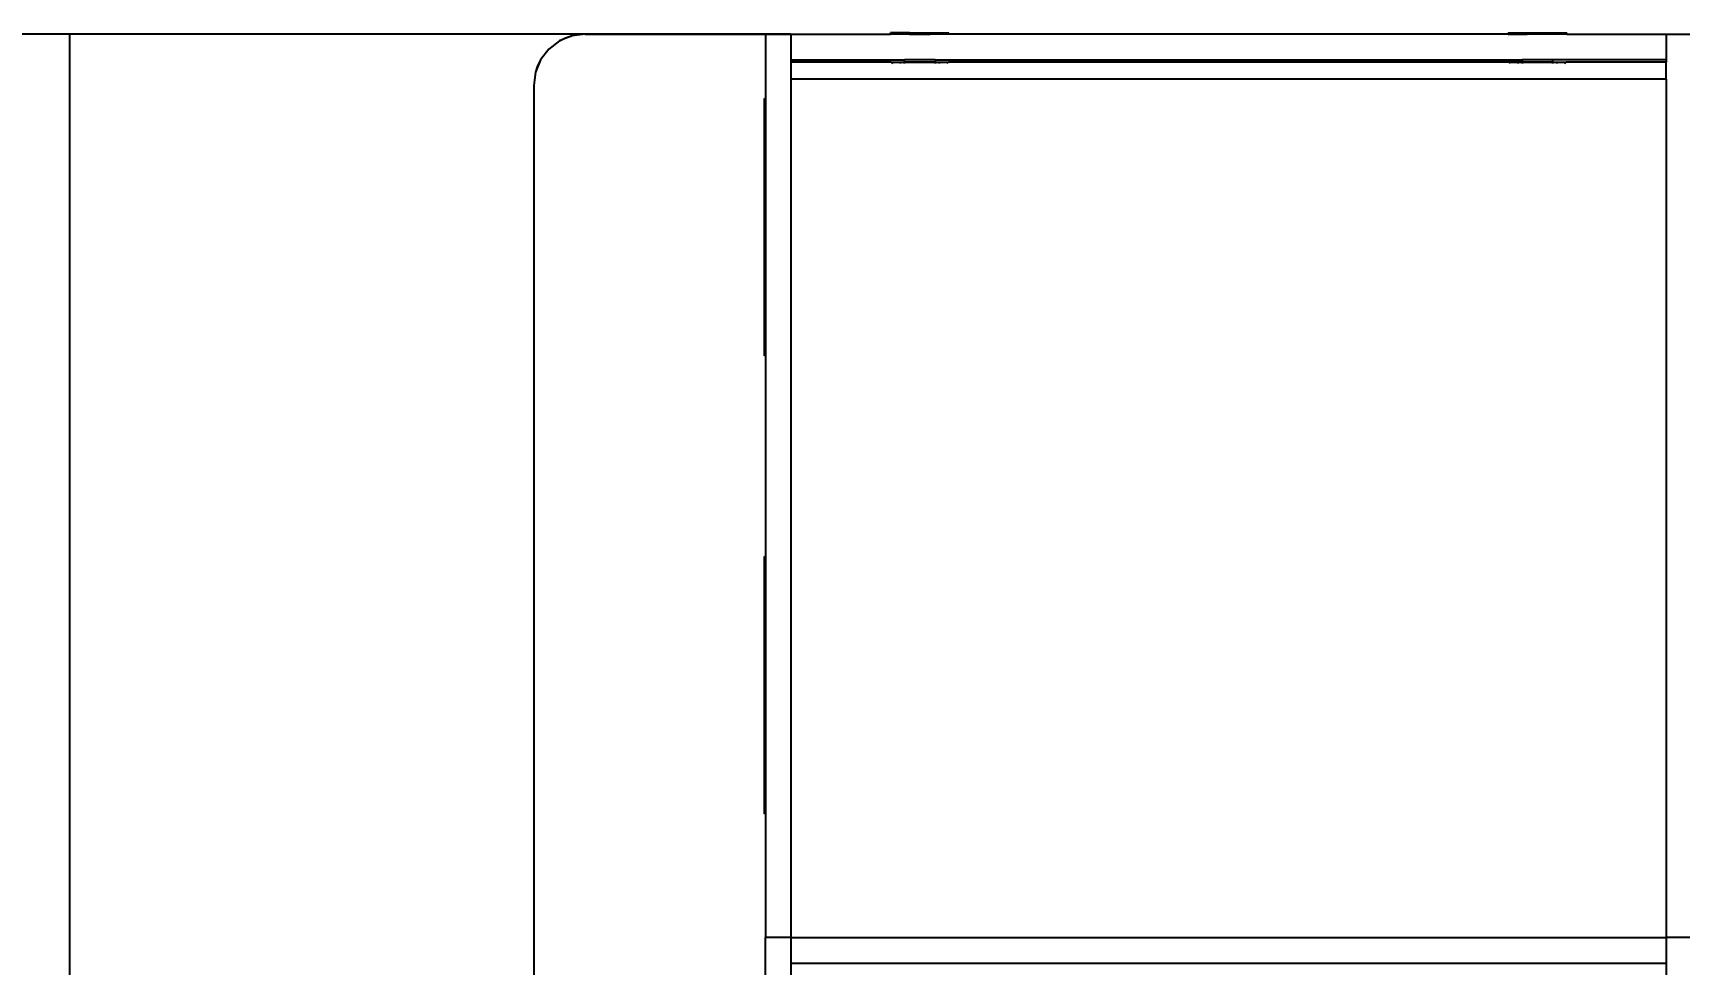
# Model space of a CAD drawing. Header units: millimetres. Extents: x -1533 to 3873, y -634 to 3374.
# Drawn here: x -995.8 to -676, y 2503.6 to 2684.5 of the extents above; entities that cross this region are included whole.
import ezdxf

# ---------------------------------------------------------------- set-up
doc = ezdxf.new("R2010")
doc.units = ezdxf.units.MM
doc.header["$MEASUREMENT"] = 0
doc.layers.add('DIMS', color=7, linetype='Continuous')
doc.styles.get("Standard").update_dxf_attribs({"font": 'arial.ttf'})
doc.dimstyles.new('ISO-25', dxfattribs={"dimtxt": 2.5, "dimasz": 2.5, "dimexe": 1.25, "dimexo": 0.625, "dimtad": 1, "dimtxsty": 'Standard', "dimcen": 2.5, "dimadec": 0, "dimazin": 0, "dimtfac": 1, "dimtmove": 0, "dimatfit": 3, "dimfxl": 1, "dimarcsym": 0})
doc.dimstyles.get("Standard").update_dxf_attribs({"dimtxt": 0.18, "dimasz": 0.18, "dimexe": 0.18, "dimexo": 0.0625, "dimgap": 0.09, "dimtad": 0, "dimtih": 1, "dimtoh": 1, "dimdec": 4, "dimzin": 0, "dimdsep": 46, "dimtxsty": 'Standard', "dimcen": 0.09, "dimadec": 0, "dimazin": 0, "dimtfac": 1, "dimtdec": 4, "dimtofl": 0, "dimtmove": 0, "dimatfit": 3, "dimfxl": 1, "dimtolj": 1, "dimtzin": 0, "dimarcsym": 0})

# ---------------------------------------------------------------- blocks, each defined once
blk = doc.blocks.new('*D34')
at = {"layer": 'Defpoints', "color": 0}
for p in [(-888.47, 2684.31), (-1137.56, 1953.21), (-821.67, 1953.21)]:
    blk.add_point(p, dxfattribs=at)
at = {"layer": 'DIMS', "color": 0, "lineweight": -2}
for p, q in [((-888.97, 2684.31), (-1138.06, 2684.31)), ((-1137.56, 2644.31), (-1137.56, 2387.5)), ((-1137.56, 1993.21), (-1137.56, 2269.23)), ((-822.17, 1953.21), (-1138.06, 1953.21))]:
    blk.add_line(p, q, dxfattribs=at)
at = {"layer": 'DIMS', "color": 0}
for points in [[(-1130.9, 2644.31), (-1144.23, 2644.31), (-1137.56, 2684.31)], [(-1144.23, 1993.21), (-1130.9, 1993.21), (-1137.56, 1953.21)]]:
    blk.add_solid(points, dxfattribs=at)
at = {"layer": 'DIMS', "color": 0, "insert": (-1137.56, 2328.36), "char_height": 55, "attachment_point": 5, "rotation": 90}
blk.add_mtext('73', dxfattribs=at)
blk = doc.blocks.new('*D37')
at = {"layer": 'Defpoints', "color": 0}
for p in [(-988.63, 2684.31), (-848.47, 2684.31), (-822.17, 1953.21)]:
    blk.add_point(p, dxfattribs=at)
at = {"layer": 'DIMS', "color": 0, "lineweight": -2}
for p, q in [((-848.54, 2684.31), (-988.81, 2684.31)), ((-988.63, 2684.13), (-988.63, 2318.94)), ((-988.63, 1953.39), (-988.63, 2318.58)), ((-822.24, 1953.21), (-988.81, 1953.21))]:
    blk.add_line(p, q, dxfattribs=at)
at = {"layer": 'DIMS', "color": 0}
for points in [[(-988.6, 2684.13), (-988.66, 2684.13), (-988.63, 2684.31)], [(-988.66, 1953.39), (-988.6, 1953.39), (-988.63, 1953.21)]]:
    blk.add_solid(points, dxfattribs=at)
at = {"layer": 'DIMS', "color": 0, "insert": (-988.63, 2318.76), "char_height": 0.18, "attachment_point": 5}
blk.add_mtext('\\A1;731.0991', dxfattribs=at)

msp = doc.modelspace()

# ---------------------------------------------------------------- linework, layer by layer
for p, q in [((-891.06302, 2683.96578), (-893.47482, 2682.96677)), ((-893.47482, 2682.96677), (-892.30167, 2683.54532)), ((-892.30167, 2683.54532), (-891.06302, 2683.96578)), ((-888.47482, 2684.30652), (-891.06302, 2683.96578)), ((-888.47482, 2684.30652), (-853.47482, 2684.30652)), ((-853.47482, 2684.30652), (-853.47482, 2671.80652)), ((-853.47482, 2684.30652), (-848.47482, 2684.30652)), ((-848.47482, 2679.30652), (-848.47482, 2684.30652)), ((-848.47482, 2684.30652), (-829.16629, 2684.30652)), ((-829.16629, 2684.30652), (-829.14482, 2684.52652)), ((-825.47541, 2684.30652), (-829.16629, 2684.30652)), ((-825.47541, 2684.52652), (-829.14482, 2684.52652)), ((-825.47541, 2684.30652), (-825.47541, 2684.52652)), ((-825.47541, 2684.52652), (-821.47423, 2684.52652)), ((-825.47541, 2684.30652), (-821.47423, 2684.30652)), ((-821.47423, 2684.30652), (-821.47423, 2684.52652)), ((-821.47423, 2684.52652), (-817.80482, 2684.52652)), ((-817.78336, 2684.30652), (-821.47423, 2684.30652)), ((-817.80482, 2684.52652), (-817.78336, 2684.30652)), ((-709.1663, 2684.30652), (-817.78336, 2684.30652)), ((-709.14414, 2684.52652), (-709.1663, 2684.30652)), ((-709.1663, 2684.30652), (-705.49251, 2684.30652)), ((-709.14414, 2684.52652), (-705.49251, 2684.52652)), ((-705.49251, 2684.52652), (-705.45665, 2684.52652)), ((-705.49251, 2684.30652), (-705.49251, 2684.52652)), ((-705.45665, 2684.30652), (-705.49251, 2684.30652)), ((-705.45665, 2684.30652), (-705.45665, 2684.52652)), ((-705.45665, 2684.52652), (-703.51068, 2684.52652)), ((-703.51068, 2684.30652), (-705.45665, 2684.30652)), ((-703.51068, 2684.30652), (-703.51068, 2684.52652)), ((-703.51068, 2684.52652), (-703.43896, 2684.52652)), ((-703.43896, 2684.30652), (-703.51068, 2684.30652)), ((-703.43896, 2684.52652), (-703.43896, 2684.30652)), ((-703.43896, 2684.52652), (-701.49299, 2684.52652)), ((-701.49299, 2684.30652), (-703.43896, 2684.30652)), ((-701.45714, 2684.52652), (-701.49299, 2684.52652)), ((-701.49299, 2684.30652), (-701.49299, 2684.52652)), ((-701.45714, 2684.30652), (-701.49299, 2684.30652)), ((-701.45714, 2684.30652), (-701.45714, 2684.52652)), ((-701.45714, 2684.52652), (-697.80551, 2684.52652)), ((-697.78335, 2684.30652), (-701.45714, 2684.30652)), ((-697.78335, 2684.30652), (-697.80551, 2684.52652)), ((-697.78335, 2684.30652), (-678.47482, 2684.30652)), ((-678.47482, 2684.30652), (-678.47482, 2679.30652)), ((-678.47482, 2684.30652), (-673.47482, 2684.30652)), ((-895.5459, 2681.3776), (-897.13507, 2679.30652)), ((-893.47482, 2682.96677), (-895.5459, 2681.3776)), ((-898.13409, 2676.89472), (-898.47482, 2674.30652)), ((-897.13507, 2679.30652), (-898.13409, 2676.89472)), ((-897.71362, 2678.13335), (-898.13409, 2676.89472)), ((-897.13507, 2679.30652), (-897.71362, 2678.13335)), ((-848.47482, 2678.87644), (-848.47482, 2679.30652)), ((-848.47482, 2679.30652), (-826.47482, 2679.30652)), ((-829.02483, 2678.87644), (-848.47482, 2678.87644)), ((-848.47482, 2675.54295), (-848.47482, 2678.87644)), ((-829.02483, 2678.87644), (-828.97482, 2678.82645)), ((-829.02483, 2678.87644), (-826.47482, 2678.87644)), ((-828.69687, 2678.54848), (-828.97482, 2678.82645)), ((-828.97482, 2678.82645), (-827.22482, 2678.82645)), ((-827.22482, 2678.55467), (-827.22482, 2678.82645)), ((-827.22482, 2678.82645), (-826.47482, 2678.82645)), ((-826.47482, 2678.87644), (-826.47482, 2679.30652)), ((-820.47482, 2679.30652), (-826.47482, 2679.30652)), ((-826.47482, 2678.82645), (-826.47482, 2678.87644)), ((-826.47482, 2678.87644), (-820.47482, 2678.87644)), ((-826.47482, 2678.55782), (-826.47482, 2678.82645)), ((-820.47482, 2678.82645), (-826.47482, 2678.82645)), ((-820.47482, 2679.30652), (-820.47482, 2678.87644)), ((-820.47482, 2679.30652), (-706.47446, 2679.30652)), ((-820.47482, 2678.87644), (-820.47482, 2678.82645)), ((-820.47482, 2678.87644), (-817.92482, 2678.87644)), ((-820.47482, 2678.82645), (-820.47482, 2678.58302)), ((-820.47482, 2678.82645), (-819.72482, 2678.82645)), ((-819.72482, 2678.82645), (-819.72482, 2678.58617)), ((-819.72482, 2678.82645), (-817.97482, 2678.82645)), ((-817.97482, 2678.82645), (-818.20872, 2678.59254)), ((-817.97482, 2678.82645), (-817.92482, 2678.87644)), ((-709.02482, 2678.87644), (-817.92482, 2678.87644)), ((-709.02482, 2678.87644), (-708.97482, 2678.82645)), ((-706.47446, 2678.87644), (-709.02482, 2678.87644)), ((-708.74092, 2678.59254), (-708.97482, 2678.82645)), ((-708.97482, 2678.82645), (-707.22482, 2678.82645)), ((-707.22482, 2678.58617), (-707.22482, 2678.82645)), ((-707.22482, 2678.82645), (-706.47446, 2678.82645)), ((-706.47446, 2679.30652), (-706.47446, 2678.87644)), ((-700.47519, 2679.30652), (-706.47446, 2679.30652)), ((-706.47446, 2678.87644), (-706.47446, 2678.82645)), ((-706.47446, 2678.87644), (-700.47519, 2678.87644)), ((-706.47446, 2678.82645), (-706.47446, 2678.58302)), ((-700.47519, 2678.82645), (-706.47446, 2678.82645)), ((-700.47519, 2678.87644), (-700.47519, 2679.30652)), ((-678.47482, 2679.30652), (-700.47519, 2679.30652)), ((-700.47519, 2678.82645), (-700.47519, 2678.87644)), ((-700.47519, 2678.87644), (-697.92482, 2678.87644)), ((-700.47519, 2678.55782), (-700.47519, 2678.82645)), ((-700.47519, 2678.82645), (-699.72482, 2678.82645)), ((-699.72482, 2678.82645), (-699.72482, 2678.55467)), ((-699.72482, 2678.82645), (-697.97482, 2678.82645)), ((-697.97482, 2678.82645), (-698.25279, 2678.54848)), ((-697.97482, 2678.82645), (-697.92482, 2678.87644)), ((-678.47482, 2678.87644), (-697.92482, 2678.87644)), ((-678.47482, 2679.30652), (-678.47482, 2678.87644)), ((-678.47482, 2675.54295), (-678.47482, 2678.87644)), ((-898.47482, 2674.30652), (-898.47482, 2268.30306)), ((-848.47482, 2508.80652), (-848.47482, 2675.54295)), ((-678.47482, 2675.54295), (-848.47482, 2675.54295)), ((-678.47482, 2675.54295), (-678.47482, 2508.80652)), ((-853.62482, 2621.80652), (-853.62482, 2671.80652)), ((-853.62482, 2671.80652), (-853.47482, 2671.80652)), ((-853.47482, 2671.80652), (-853.47482, 2621.80652)), ((-853.47482, 2621.80652), (-853.62482, 2621.80652)), ((-853.47482, 2621.80652), (-853.47482, 2582.79449)), ((-853.62482, 2532.79449), (-853.62482, 2582.79449)), ((-853.62482, 2582.79449), (-853.47482, 2582.79449)), ((-853.47482, 2582.79449), (-853.47482, 2532.79449)), ((-853.47482, 2532.79449), (-853.62482, 2532.79449)), ((-853.47482, 2532.79449), (-853.47482, 2508.80652)), ((-848.47482, 2508.80652), (-853.47482, 2508.80652)), ((-853.47482, 2456.79501), (-853.47482, 2508.80652)), ((-848.47482, 2503.80652), (-848.47482, 2508.80652)), ((-848.47482, 2508.80652), (-678.47482, 2508.80652)), ((-678.47482, 2508.80652), (-678.47482, 2503.80652)), ((-673.47482, 2508.80652), (-678.47482, 2508.80652)), ((-848.47482, 2503.80652), (-678.47482, 2503.80652)), ((-848.47482, 2410.32713), (-848.47482, 2503.80652)), ((-678.47482, 2503.80652), (-678.47482, 2410.32713))]:
    msp.add_line(p, q)

# ---------------------------------------------------------------- dimensions: what is measured, and where the dimension line sits
at = {"layer": 'DIMS'}
dim = msp.add_linear_dim(base=(-1137.56482, 1953.20743), p1=(-888.47482, 2684.30652), p2=(-821.67482, 1953.20743), angle=270, text='73', dimstyle='ISO-25', override={"dimtxt": 55, "dimasz": 40, "dimexe": 0.5, "dimexo": 0.5, "dimgap": 20, "dimtad": 0, "dimtih": 1, "dimtoh": 1, "dimdec": 0, "dimzin": 0, "dimadec": 2, "dimtfac": 2, "dimtdec": 1, "dimtzin": 0}, dxfattribs=at)
dim.commit()
dim.dimension.update_dxf_attribs({"geometry": '*D34', "text_midpoint": (-1137.56482, 2328.36428), "dimtype": 160, "text_rotation": 90})
dim = msp.add_linear_dim(base=(-988.62723, 2684.30652), p1=(-822.17482, 1953.20743), p2=(-848.47482, 2684.30652), angle=90, dimstyle='Standard', dxfattribs=at)
dim.commit()
dim.dimension.update_dxf_attribs({"geometry": '*D37', "text_midpoint": (-988.62723, 2318.75698)})

doc.saveas('drawing.dxf')
